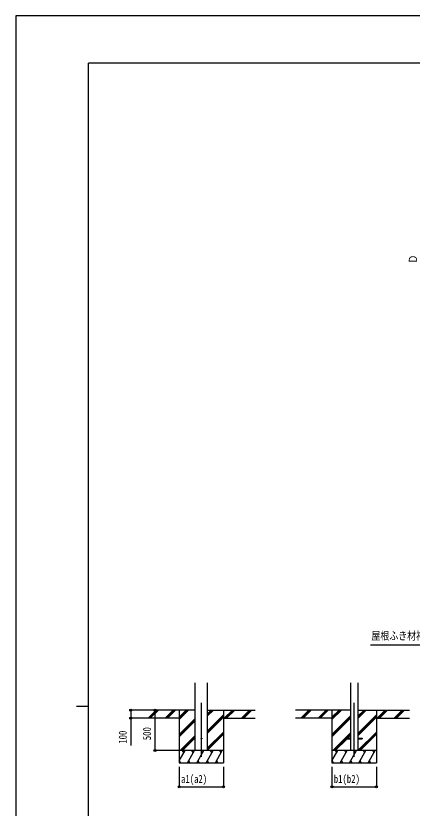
# Model space of a CAD drawing. Units: millimetres, scale not verified. Extents: x -12615 to 12615, y -8910 to 8910.
# Drawn here: x -12615 to -7708, y -887 to 8910 of the extents above; entities that cross this region are included whole.
import ezdxf
from ezdxf.enums import TextEntityAlignment as Align

# ---------------------------------------------------------------- set-up
doc = ezdxf.new("R2010")
doc.units = ezdxf.units.MM
doc.header["$LTSCALE"] = 40
for name, color, linetype in [('0-3_YKK_12', 2, 'Continuous'), ('0-4_YKK_13', 4, 'Continuous'), ('0-5_YKK_A1', 4, 'Continuous'), ('0-6_YKK_D', 6, 'Continuous'), ('0-7_YKK_ZWAK', 7, 'Continuous')]:
    doc.layers.add(name, color=color, linetype=linetype)
doc.styles.add('ＭＳ ゴシック', font='')
doc.styles.get('ＭＳ ゴシック').set_extended_font_data('MS Gothic')

msp = doc.modelspace()

# ---------------------------------------------------------------- linework, layer by layer
at = {"layer": '0-3_YKK_12'}
for p, q in [((-10317.49, -251.55), (-10317.49, 414.48)), ((-8425.92, -251.55), (-8425.92, 414.48))]:
    msp.add_line(p, q, dxfattribs=at)
at = {"layer": '0-4_YKK_13'}
for p, q in [((-8525.92, -20.5), (-8525.92, -29.5)), ((-8525.92, -20.5), (-8471.12, -20.5)), ((-8525.92, -29.5), (-8471.12, -29.5)), ((-8380.72, -20.5), (-8325.92, -20.5)), ((-8380.72, -29.5), (-8325.92, -29.5)), ((-8325.92, -20.5), (-8325.92, -29.5))]:
    msp.add_line(p, q, dxfattribs=at)
msp.add_circle((-10317.49, -25), 5, dxfattribs=at)
at = {"layer": '0-5_YKK_A1'}
for p, q in [((-10395.24, -175), (-10395.24, 660.35)), ((-10239.74, -175), (-10239.74, 660.35)), ((-8471.12, 660.35), (-8471.12, -175)), ((-8380.72, 660.35), (-8380.72, -175)), ((-10395.24, 325), (-11043.44, 325)), ((-10976.75, 226.4), (-10878.16, 325)), ((-10964.02, 225), (-10864.01, 325)), ((-10949.87, 225), (-10849.87, 325)), ((-10764.62, 226.4), (-10666.02, 325)), ((-10751.88, 225), (-10651.88, 325)), ((-10737.74, 225), (-10637.74, 325)), ((-10592.49, 325), (-10592.49, -325)), ((-10592.49, 208.12), (-10475.61, 325)), ((-10592.49, 222.26), (-10489.75, 325)), ((-10592.49, 236.4), (-10503.89, 325)), ((-10239.74, 252.5), (-10167.24, 325)), ((-10239.74, 266.64), (-10181.38, 325)), ((-10239.74, 280.79), (-10195.53, 325)), ((-10239.74, 325), (-9651.87, 325)), ((-10042.49, 325), (-10042.49, -325)), ((-10033.39, 225), (-9933.39, 325)), ((-10019.25, 225), (-9919.25, 325)), ((-10005.11, 225), (-9905.11, 325)), ((-9821.26, 225), (-9721.26, 325)), ((-9807.12, 225), (-9707.12, 325)), ((-9792.98, 225), (-9692.98, 325)), ((-8471.12, 325), (-9151.87, 325)), ((-9085.18, 226.4), (-8986.59, 325)), ((-9072.45, 225), (-8972.44, 325)), ((-9058.3, 225), (-8958.3, 325)), ((-8873.05, 226.4), (-8774.45, 325)), ((-8860.31, 225), (-8760.31, 325)), ((-8846.17, 225), (-8746.17, 325)), ((-8700.92, 325), (-8700.92, -325)), ((-8700.92, 208.12), (-8584.04, 325)), ((-8700.92, 222.26), (-8598.18, 325)), ((-8700.92, 236.4), (-8612.32, 325)), ((-8380.72, 219.95), (-8275.67, 325)), ((-8380.72, 234.09), (-8289.81, 325)), ((-8380.72, 248.24), (-8303.95, 325)), ((-8380.72, 325), (-7742.71, 325)), ((-8150.92, 325), (-8150.92, -325)), ((-8141.82, 225), (-8041.82, 325)), ((-8127.68, 225), (-8027.68, 325)), ((-8113.54, 225), (-8013.54, 325)), ((-7929.69, 225), (-7829.69, 325)), ((-7915.55, 225), (-7815.55, 325)), ((-7901.41, 225), (-7801.41, 325)), ((-10592.49, 225), (-11043.44, 225)), ((-10592.49, 24.27), (-10395.24, 221.52)), ((-10592.49, 10.13), (-10395.24, 207.38)), ((-10239.74, 68.66), (-10042.49, 265.9)), ((-10239.74, 54.51), (-10042.49, 251.76)), ((-10239.74, 40.37), (-10042.49, 237.62)), ((-10042.49, 225), (-9651.87, 225)), ((-8700.92, 225), (-9151.87, 225)), ((-8700.92, 24.27), (-8471.12, 254.07)), ((-8700.92, 10.13), (-8471.12, 239.93)), ((-8700.92, -4.01), (-8471.12, 225.79)), ((-8380.72, 36.11), (-8150.92, 265.9)), ((-8380.72, 21.96), (-8150.92, 251.76)), ((-8380.72, 7.82), (-8150.92, 237.62)), ((-8150.92, 225), (-7742.71, 225)), ((-10592.49, -4.01), (-10395.24, 193.24)), ((-10579.63, -175), (-10395.24, 9.39)), ((-10239.74, -143.47), (-10042.49, 53.77)), ((-10239.74, -157.62), (-10042.49, 39.63)), ((-10239.74, -171.76), (-10042.49, 25.49)), ((-8688.06, -175), (-8471.12, 41.94)), ((-8519.42, -20.5), (-8471.12, 27.8)), ((-8505.28, -20.5), (-8471.12, 13.66)), ((-8379.7, -175), (-8150.92, 53.77)), ((-8365.55, -175), (-8150.92, 39.63)), ((-8351.41, -175), (-8150.92, 25.49)), ((-10565.49, -175), (-10395.24, -4.75)), ((-10551.35, -175), (-10395.24, -18.89)), ((-8673.92, -175), (-8525.92, -27)), ((-8659.78, -175), (-8514.28, -29.5)), ((-10042.49, -175), (-10592.49, -175)), ((-10592.49, -300.45), (-10520.06, -175)), ((-10535.06, -200.98), (-10550.06, -175)), ((-10491.19, -325), (-10404.59, -175)), ((-10419.59, -200.98), (-10434.59, -175)), ((-10375.72, -325), (-10289.12, -175)), ((-10304.12, -200.98), (-10319.12, -175)), ((-10260.25, -325), (-10173.65, -175)), ((-10188.65, -200.98), (-10203.65, -175)), ((-10144.78, -325), (-10058.18, -175)), ((-10073.18, -200.98), (-10088.18, -175)), ((-8150.92, -175), (-8700.92, -175)), ((-8700.92, -300.45), (-8628.49, -175)), ((-8643.49, -200.98), (-8658.49, -175)), ((-8599.62, -325), (-8513.02, -175)), ((-8528.02, -200.98), (-8543.02, -175)), ((-8484.15, -325), (-8397.55, -175)), ((-8412.55, -200.98), (-8427.55, -175)), ((-8368.68, -325), (-8282.08, -175)), ((-8297.08, -200.98), (-8312.08, -175)), ((-8253.21, -325), (-8166.61, -175)), ((-8181.61, -200.98), (-8196.61, -175)), ((-10592.49, -325), (-10042.49, -325)), ((-10591.66, -299.02), (-10576.67, -325)), ((-10476.19, -299.02), (-10461.2, -325)), ((-10360.72, -299.02), (-10345.73, -325)), ((-10245.25, -299.02), (-10230.25, -325)), ((-10129.78, -299.02), (-10114.79, -325)), ((-8700.92, -325), (-8150.92, -325)), ((-8700.09, -299.02), (-8685.09, -325)), ((-8584.62, -299.02), (-8569.63, -325)), ((-8469.15, -299.02), (-8454.16, -325)), ((-8353.68, -299.02), (-8338.68, -325)), ((-8238.21, -299.02), (-8223.22, -325))]:
    msp.add_line(p, q, dxfattribs=at)
at = {"layer": '0-6_YKK_D'}
for p, q in [((-10977.83, 325), (-11193.49, 325)), ((-10818.55, 325), (-10893.49, 325)), ((-10892.49, 325), (-10892.49, -175)), ((-10977.83, 225), (-11193.49, 225)), ((-10593.49, -175), (-10893.49, -175)), ((-10592.49, -375), (-10592.49, -626)), ((-10042.49, -375), (-10042.49, -626)), ((-8700.92, -375), (-8700.92, -626)), ((-8150.92, -375), (-8150.92, -626)), ((-10592.49, -625), (-10042.49, -625)), ((-8700.92, -625), (-8150.92, -625))]:
    msp.add_line(p, q, dxfattribs=at)
for points in [[(-6631.37, 844.9), (-6673.64, 873.43), (-7053.66, 1129.87), (-8225.51, 1129.87)], [(-11192.49, 325), (-11192.49, 225), (-11192.49, -110.8)]]:
    msp.add_lwpolyline(points, dxfattribs=at)
for centre in [(-11192.49, 325), (-10892.49, 325), (-11192.49, 225), (-10892.49, -175), (-10592.49, -625), (-10042.49, -625), (-8700.92, -625), (-8150.92, -625)]:
    msp.add_circle(centre, 12.75, dxfattribs=at)
at = {"layer": '0-7_YKK_ZWAK'}
for p, q in [((11685.06, 8325), (-11714.94, 8325)), ((-11714.94, -7575), (-11714.94, 8325)), ((-11864.94, 375), (-11714.94, 375))]:
    msp.add_line(p, q, dxfattribs=at)
msp.add_lwpolyline([(-12615, -8910), (12615, -8910), (12615, 8910), (-12615, 8910)], close=True, dxfattribs=at)

# ---------------------------------------------------------------- texts
at = {"layer": '0-6_YKK_D', "style": 'ＭＳ ゴシック', "width": 0.8}
for s, p in [('Ｄ', (-7617.57, 5846.57)), ('500', (-10912.49, -47.4)), ('100', (-11212.49, -90.8))]:
    msp.add_text(s, height=98.97, rotation=90, dxfattribs=at).set_placement(p, align=Align.BOTTOM_LEFT)
for s, p in [('屋根ふき材補強部品', (-8212.22, 1164.49)), ('a1(a2)', (-10569.49, -605)), ('b1(b2)', (-8677.92, -605))]:
    msp.add_text(s, height=98.97, dxfattribs=at).set_placement(p, align=Align.BOTTOM_LEFT)

doc.saveas('drawing.dxf')
